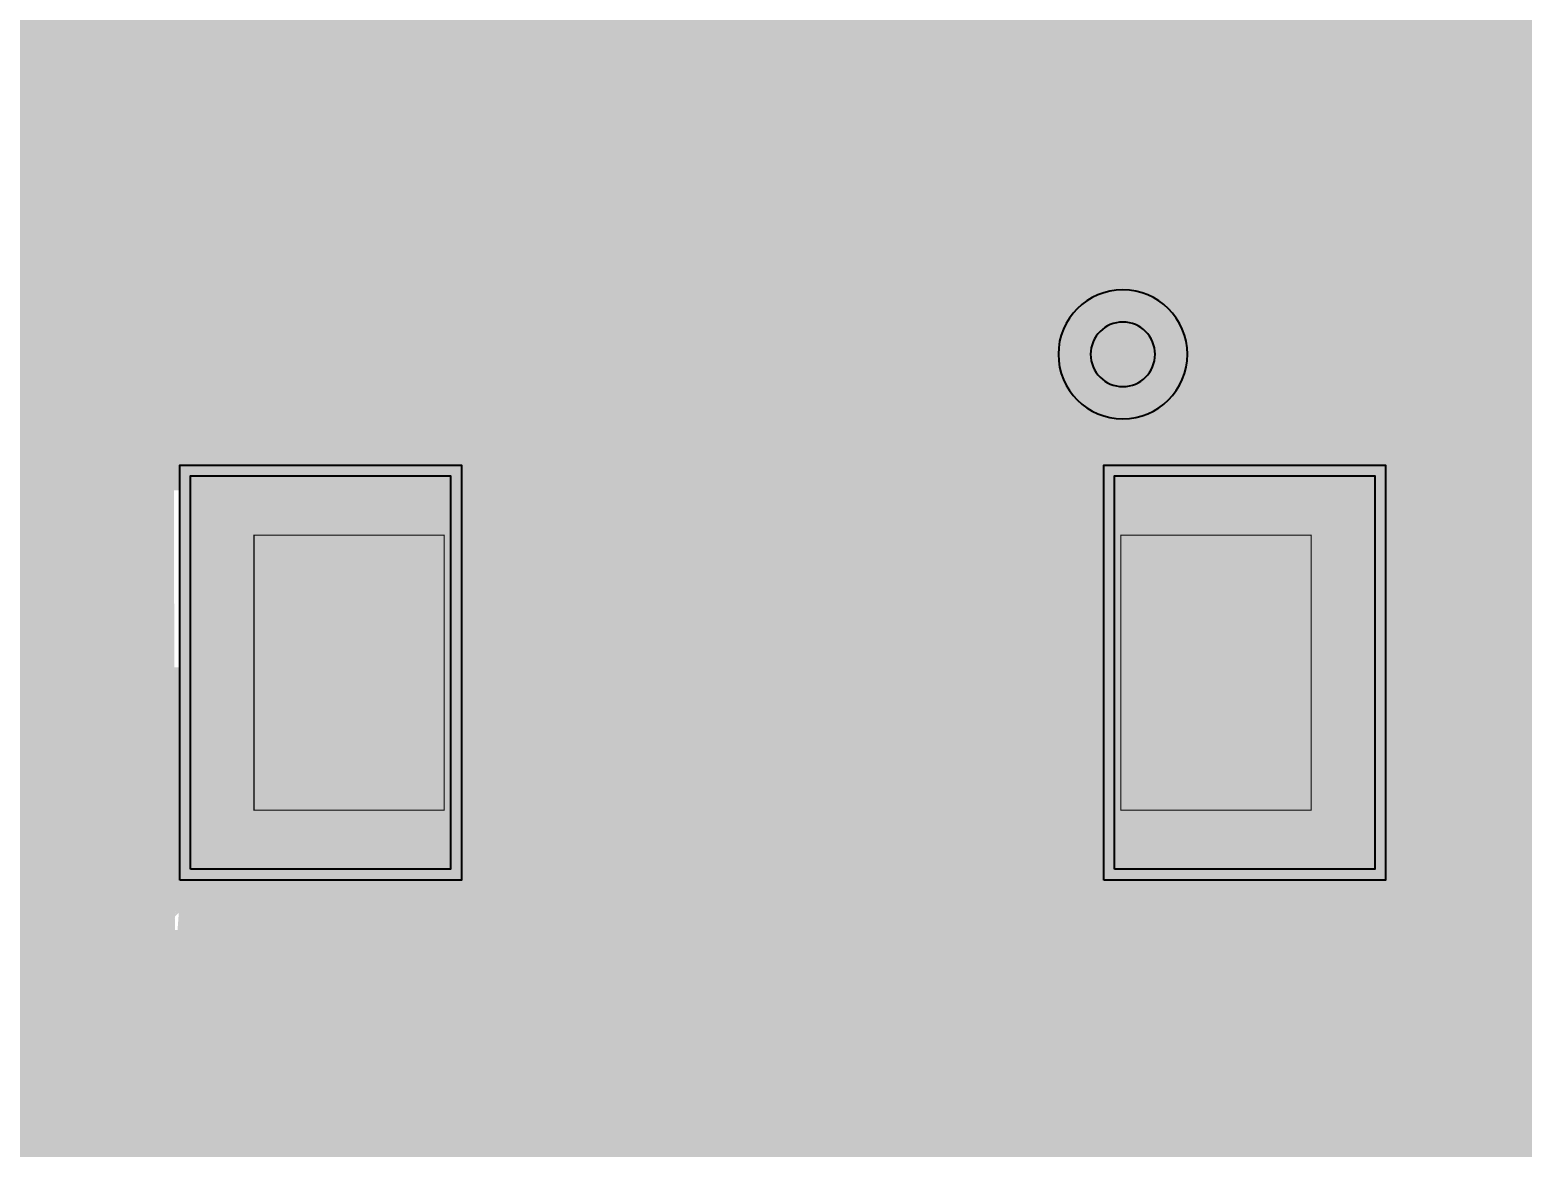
# Model space of a CAD drawing. Header units: millimetres. Extents: x -14.5 to 40, y -68.1 to 8.1.
# Drawn here: x 20.83 to 27.89, y -29.75 to -24.47 of the extents above; entities that cross this region are included whole.
import ezdxf

# ---------------------------------------------------------------- set-up
doc = ezdxf.new("R2010")
doc.units = ezdxf.units.MM
doc.header["$MEASUREMENT"] = 0
for name, color, linetype, true_color in [('Bottom-Layer', 7, 'Continuous', 0x0000ff), ('Bottom-Silkscreen-Layer', 7, 'Continuous', 0x66cc33), ('Component-Marking-Layer', 7, 'Continuous', 0x66ffcc), ('Component-Shape-Layer', 7, 'Continuous', 0x00cccc), ('Hole-Layer', 7, 'Continuous', 0x222222), ('Multi-Layer', 7, 'Continuous', 0xc0c0c0), ('Pin-Soldering-Layer', 7, 'Continuous', 0xcc9999), ('Top-Layer', 7, 'Continuous', 0xff0000), ('Top-Paste-Mask-Layer', 7, 'Continuous', 0x808080), ('Top-Silkscreen-Layer', 7, 'Continuous', 0xffff00), ('Top-Solder-Mask-Layer', 7, 'Continuous', 0x800080)]:
    doc.layers.add(name, color=color, linetype=linetype, true_color=true_color)

msp = doc.modelspace()

# ---------------------------------------------------------------- hatches: boundary and pattern name
at = {"layer": 'Bottom-Layer'}
for points in [[(0.7805, -0.4554), (20.5211, -0.4554), (20.2784, -0.6748), (20.1814, -0.9872), (20.2571, -1.3054), (20.4845, -1.5406), (20.8001, -1.6271), (21.1156, -1.5406), (21.343, -1.3054), (21.4187, -0.9872), (21.3217, -0.6748), (21.079, -0.4554), (39.1196, -0.4554), (39.3816, -0.6185), (39.5447, -0.8805), (39.5447, -6.2513), (38.7464, -5.4529), (38.6973, -5.4109), (38.6423, -5.3769), (38.9458, -5.0873), (39.1275, -4.7092), (39.1641, -4.2913), (39.0508, -3.8874), (38.8022, -3.5495), (38.4503, -3.3211), (38.0405, -3.2317), (37.6254, -3.2926), (37.2586, -3.4962), (36.9873, -3.8161), (36.8464, -4.2112), (36.854, -4.6306), (37.0092, -5.0204), (37.292, -5.3302), (34.9527, -5.3302), (35.2942, -5.0531), (35.5092, -4.6694), (35.5672, -4.2335), (35.4601, -3.8069), (35.2029, -3.4502), (34.832, -3.2137), (34.4001, -3.131), (33.9681, -3.2137), (33.5973, -3.4502), (33.3401, -3.8069), (33.2329, -4.2335), (33.2909, -4.6694), (33.5059, -5.0531), (33.8475, -5.3302), (33.7125, -5.3302), (33.435, -5.1532), (33.106, -5.1421), (32.8171, -5.2998), (32.6487, -5.5825), (32.6475, -5.9117), (32.814, -6.1956), (33.1017, -6.3554), (33.4307, -6.3466), (33.2691, -6.7042), (33.2349, -7.0952), (33.3321, -7.4754), (31.3336, -9.4739), (25.6112, -9.4739), (25.455, -9.1728), (25.1643, -8.998), (24.8252, -9.001), (24.5377, -9.181), (22.1737, -9.181), (14.6234, -1.6307), (14.5668, -1.3388), (14.3816, -1.1062), (14.1098, -0.9857), (13.8131, -1.0047), (13.5588, -1.1588), (13.4047, -1.413), (13.3858, -1.7097), (13.5063, -1.9816), (13.7389, -2.1668), (14.0308, -2.2233), (18.8648, -7.0573), (18.5727, -7.1098), (18.3385, -7.2921), (18.2162, -7.5625), (18.2338, -7.8588), (18.3872, -8.1128), (18.6412, -8.2662), (18.9375, -8.2838), (19.2079, -8.1615), (19.3902, -7.9273), (19.4427, -7.6352), (21.6813, -9.8739), (20.1666, -9.8739), (20.1234, -9.8307), (20.0457, -9.4972), (19.8037, -9.2548), (19.4703, -9.1767), (19.1459, -9.2862), (18.9281, -9.5505), (18.8826, -9.8899), (15.1963, -6.2037), (15.0604, -6.1129), (14.9, -6.081), (14.3625, -6.081), (14.1161, -5.9146), (13.8206, -5.881), (13.5432, -5.988), (13.3468, -6.2113), (13.276, -6.5), (13.3468, -6.7888), (13.5432, -7.012), (13.8206, -7.119), (14.1161, -7.0855), (14.3625, -6.9191), (14.7265, -6.9191), (16.8748, -9.0674), (16.6484, -9.3081), (16.5767, -9.6307), (15.0264, -11.181), (11.4624, -11.181), (11.1858, -11.0043), (10.8578, -10.9924), (10.5691, -11.1487), (10.5691, -7.1562), (10.6223, -6.853), (10.5241, -6.5612), (10.2984, -6.3519), (10, -6.276), (9.7017, -6.3519), (9.476, -6.5612), (9.3778, -6.853), (9.431, -7.1562), (9.431, -15.4), (9.4743, -15.6178), (9.5977, -15.8024), (10.1763, -16.381), (8.0624, -16.381), (7.816, -16.2146), (7.5206, -16.1811), (7.2432, -16.2881), (7.0468, -16.5113), (6.976, -16.8), (7.0468, -17.0888), (7.2432, -17.312), (7.5206, -17.419), (7.816, -17.3855), (8.0624, -17.2191), (10.0058, -17.2191), (9.8784, -17.5455), (9.947, -17.8891), (10.19, -18.1416), (10.5307, -18.2233), (11.4037, -19.0964), (11.5397, -19.1872), (11.7, -19.2191), (13.5, -19.2191), (13.6604, -19.1872), (13.7963, -19.0964), (19.8693, -13.0233), (20.1126, -12.9868), (20.3228, -12.859), (20.4674, -12.66), (30.681, -22.8736), (30.681, -39.9157), (30.4052, -40.1198), (30.279, -40.4389), (30.3406, -40.7764), (30.5713, -41.0304), (30.9014, -41.1241), (31.2311, -41.029), (31.2311, -57.0876), (31.0647, -57.3339), (31.0312, -57.6294), (31.1381, -57.9068), (31.3614, -58.1032), (31.6501, -58.174), (31.9389, -58.1032), (32.1621, -57.9068), (32.2691, -57.6294), (32.2356, -57.3339), (32.0692, -57.0876), (32.0692, -54.6609), (33.7268, -56.3186), (33.7838, -56.6114), (33.9702, -56.8443), (34.2433, -56.9641), (33.8844, -57.3231), (33.5477, -57.226), (33.2118, -57.3256), (32.9825, -57.5906), (32.9321, -57.9374), (33.0766, -58.2566), (33.3704, -58.4476), (33.7208, -58.4502), (34.0173, -58.2636), (34.1411, -58.223), (34.2464, -58.1463), (36.2464, -56.1463), (36.3372, -56.0104), (36.3691, -55.85), (36.3691, -54.05), (36.3372, -53.8896), (36.2464, -53.7537), (33.6191, -51.1265), (33.6191, -18.7585), (33.6693, -18.7664), (33.7201, -18.7691), (34.8811, -18.7691), (34.8811, -49.0376), (34.7146, -49.284), (34.6811, -49.5794), (34.7881, -49.8568), (35.0113, -50.0533), (35.3001, -50.1241), (35.5889, -50.0533), (35.8121, -49.8568), (35.9191, -49.5794), (35.8856, -49.284), (35.7191, -49.0376), (35.7191, -18.8736), (36.9317, -17.661), (37.0006, -18.0971), (37.2262, -18.4766), (37.5765, -18.7453), (38.0015, -18.8649), (38.4405, -18.8184), (38.831, -18.6124), (38.831, -44.9557), (38.5841, -44.8091), (38.2976, -44.7896), (38.0331, -44.9016), (37.8477, -45.1208), (37.7811, -45.4001), (37.8477, -45.6794), (38.0331, -45.8987), (38.2976, -46.0106), (38.5841, -45.9912), (38.831, -45.8446), (38.831, -49.5757), (38.4807, -49.926), (38.1888, -49.9825), (37.9562, -50.1677), (37.8357, -50.4395), (37.8547, -50.7362), (38.0088, -50.9905), (38.2631, -51.1446), (38.5598, -51.1636), (38.8316, -51.0431), (39.0168, -50.8105), (39.0733, -50.5186), (39.5447, -50.0472), (39.5447, -59.3196), (39.3816, -59.5816), (39.1196, -59.7447), (0.7805, -59.7447), (0.5185, -59.5816), (0.3554, -59.3197), (0.3554, -0.8805), (0.5185, -0.6185)], [(19.7241, -32.7597), (20.0079, -32.824), (20.29, -32.7526), (20.5091, -32.5611), (20.6175, -32.291), (20.5916, -32.0012), (25.9694, -26.6233), (26.2613, -26.5668), (26.4939, -26.3816), (26.6144, -26.1098), (26.5954, -25.813), (26.4413, -25.5588), (26.1871, -25.4047), (25.8904, -25.3857), (25.6185, -25.5062), (25.4333, -25.7388), (25.3768, -26.0307), (19.7978, -31.6097), (19.5521, -31.7656), (19.4038, -32.016), (19.3852, -32.3064), (19.5003, -32.5737)]]:
    msp.add_hatch(color=256, dxfattribs=at).paths.add_polyline_path(points)
at = {"layer": 'Bottom-Silkscreen-Layer'}
for points in [[(21.8619, -25.7986), (21.8619, -26.5162), (21.7505, -26.5162), (21.6391, -26.5162), (21.6379, -26.0066), (21.6367, -25.4971), (21.6342, -25.5315), (21.6318, -25.5659), (21.6158, -25.5659), (21.5997, -25.5659), (21.5997, -25.5987), (21.5997, -25.6314), (21.5834, -25.6314), (21.567, -25.6314), (21.567, -25.6806), (21.567, -25.7297), (21.5506, -25.7297), (21.5342, -25.7297), (21.5342, -25.7625), (21.5342, -25.7953), (21.5181, -25.7953), (21.502, -25.7953), (21.5001, -25.8428), (21.4982, -25.8903), (21.4834, -25.8924), (21.4687, -25.8945), (21.4687, -25.9268), (21.4687, -25.9591), (21.4523, -25.9591), (21.4359, -25.9591), (21.4359, -25.9955), (21.4359, -26.0318), (21.4195, -26.0482), (21.4031, -26.0646), (21.4031, -26.0938), (21.4031, -26.123), (21.3867, -26.123), (21.3703, -26.123), (21.3703, -26.1557), (21.3703, -26.1885), (21.354, -26.1885), (21.3376, -26.1885), (21.3376, -26.2376), (21.3376, -26.2868), (21.3212, -26.2868), (21.3048, -26.2868), (21.3048, -26.3196), (21.3048, -26.3523), (21.2887, -26.3523), (21.2726, -26.3523), (21.2707, -26.3999), (21.2687, -26.4474), (21.254, -26.4495), (21.2392, -26.4516), (21.2392, -26.4839), (21.2392, -26.5162), (21.0754, -26.5162), (20.9115, -26.5162), (20.9115, -25.7986), (20.9115, -25.0809), (21.0262, -25.0809), (21.1409, -25.0809), (21.1421, -25.5905), (21.1434, -26.1), (21.1458, -26.0656), (21.1482, -26.0312), (21.1642, -26.0312), (21.1803, -26.0312), (21.1803, -25.992), (21.1803, -25.9529), (21.1966, -25.9421), (21.213, -25.9314), (21.213, -25.8994), (21.213, -25.8674), (21.2294, -25.8674), (21.2458, -25.8674), (21.2458, -25.8346), (21.2458, -25.8018), (21.2619, -25.8018), (21.278, -25.8018), (21.2799, -25.7543), (21.2819, -25.7068), (21.2966, -25.7047), (21.3113, -25.7026), (21.3113, -25.6703), (21.3113, -25.638), (21.3274, -25.638), (21.3435, -25.638), (21.3455, -25.5937), (21.3474, -25.5495), (21.3621, -25.543), (21.3769, -25.5366), (21.3769, -25.5054), (21.3769, -25.4741), (21.3933, -25.4741), (21.4097, -25.4741), (21.4097, -25.4421), (21.4097, -25.41), (21.4259, -25.3945), (21.4422, -25.3791), (21.4423, -25.3447), (21.4424, -25.3103), (21.4588, -25.3103), (21.4752, -25.3103), (21.4752, -25.2775), (21.4752, -25.2448), (21.4913, -25.2448), (21.5074, -25.2448), (21.5093, -25.1972), (21.5113, -25.1497), (21.526, -25.1476), (21.5408, -25.1455), (21.5408, -25.1132), (21.5408, -25.0809), (21.7013, -25.0809), (21.8619, -25.0809)], [(23.2696, -25.6495), (23.2679, -26.218), (23.2532, -26.2201), (23.2384, -26.2222), (23.2384, -26.2582), (23.2384, -26.2942), (23.2316, -26.3069), (23.2248, -26.3196), (23.2152, -26.3196), (23.2056, -26.3196), (23.2056, -26.336), (23.2056, -26.3523), (23.1892, -26.3523), (23.1729, -26.3523), (23.1729, -26.3687), (23.1729, -26.3851), (23.1565, -26.3851), (23.1401, -26.3851), (23.1401, -26.4015), (23.1401, -26.4179), (23.1237, -26.4179), (23.1073, -26.4179), (23.1073, -26.4343), (23.1073, -26.4506), (23.0909, -26.4506), (23.0745, -26.4506), (23.0745, -26.467), (23.0745, -26.4834), (23.0422, -26.4834), (23.0099, -26.4834), (23.0078, -26.4982), (23.0057, -26.5129), (22.9418, -26.5148), (22.8779, -26.5167), (22.8779, -26.533), (22.8779, -26.5493), (22.7681, -26.5475), (22.6583, -26.5457), (22.6562, -26.5309), (22.6541, -26.5162), (22.6054, -26.5162), (22.5567, -26.5162), (22.5567, -26.5001), (22.5567, -26.484), (22.5092, -26.4821), (22.4617, -26.4801), (22.4596, -26.4654), (22.4575, -26.4506), (22.4416, -26.4506), (22.4256, -26.4506), (22.4256, -26.4343), (22.4256, -26.4179), (22.4092, -26.4179), (22.3929, -26.4179), (22.3929, -26.4015), (22.3929, -26.3851), (22.3765, -26.3851), (22.3601, -26.3851), (22.3601, -26.3523), (22.3601, -26.3196), (22.3437, -26.3196), (22.3273, -26.3196), (22.3273, -26.3036), (22.3273, -26.2877), (22.3126, -26.2856), (22.2978, -26.2835), (22.296, -26.2037), (22.2941, -26.1238), (22.2796, -26.1218), (22.265, -26.1197), (22.2634, -25.6003), (22.2617, -25.0809), (22.4059, -25.0809), (22.5502, -25.0809), (22.5502, -25.6211), (22.5502, -26.1614), (22.5649, -26.1635), (22.5797, -26.1656), (22.5817, -26.1967), (22.5837, -26.2278), (22.5997, -26.2278), (22.6157, -26.2278), (22.6157, -26.2438), (22.6157, -26.2599), (22.6468, -26.2619), (22.678, -26.2639), (22.6801, -26.2786), (22.6822, -26.2934), (22.7669, -26.2934), (22.8517, -26.2934), (22.8517, -26.2809), (22.8517, -26.2685), (22.862, -26.2646), (22.8724, -26.2606), (22.8948, -26.2606), (22.9172, -26.2606), (22.9172, -26.2442), (22.9172, -26.2278), (22.9336, -26.2278), (22.95, -26.2278), (22.95, -26.2114), (22.95, -26.1951), (22.9664, -26.1951), (22.9828, -26.1951), (22.9828, -25.6458), (22.9828, -25.0966), (22.9906, -25.0888), (22.9985, -25.0809), (23.1349, -25.0809), (23.2712, -25.0809)], [(25.172, -26.3884), (25.172, -27.6958), (25.0442, -27.6958), (24.9164, -27.6958), (24.9164, -26.3884), (24.9164, -25.0809), (25.0442, -25.0809), (25.172, -25.0809)], [(26.0241, -27.0765), (26.0241, -28.384), (25.8963, -28.384), (25.7685, -28.384), (25.7685, -27.0765), (25.7685, -25.7691), (25.8963, -25.7691), (26.0241, -25.7691)], [(27.6955, -27.0765), (27.6955, -28.384), (27.5841, -28.384), (27.4727, -28.384), (27.4727, -27.0765), (27.4727, -25.7691), (27.5841, -25.7691), (27.6955, -25.7691)], [(26.8434, -27.7974), (26.8434, -29.1049), (26.732, -29.1049), (26.6206, -29.1049), (26.6206, -27.7974), (26.6206, -26.49), (26.732, -26.49), (26.8434, -26.49)], [(21.6609, -27.6412), (21.6653, -27.6456), (21.6653, -27.6576), (21.6653, -27.6696), (21.6981, -27.6696), (21.7308, -27.6696), (21.7308, -27.6857), (21.7308, -27.7017), (21.762, -27.7037), (21.7931, -27.7057), (21.7952, -27.7204), (21.7973, -27.7352), (21.8132, -27.7352), (21.8292, -27.7352), (21.8292, -27.7511), (21.8292, -27.767), (21.8439, -27.7691), (21.8587, -27.7712), (21.8607, -27.8023), (21.8627, -27.8335), (21.8787, -27.8335), (21.8947, -27.8335), (21.8947, -27.8662), (21.8947, -27.899), (21.9111, -27.899), (21.9275, -27.899), (21.9275, -28.0432), (21.9275, -28.1874), (21.9111, -28.1874), (21.8947, -28.1874), (21.8947, -28.2201), (21.8947, -28.2529), (21.8783, -28.2529), (21.8619, -28.2529), (21.8619, -28.2693), (21.8619, -28.2857), (21.8455, -28.2857), (21.8292, -28.2857), (21.8292, -28.3058), (21.8292, -28.3259), (21.8224, -28.3385), (21.8156, -28.3512), (21.7896, -28.3512), (21.7636, -28.3512), (21.7636, -28.3676), (21.7636, -28.384), (21.7472, -28.384), (21.7308, -28.384), (21.7308, -28.4004), (21.7308, -28.4168), (21.6981, -28.4168), (21.6653, -28.4168), (21.6653, -28.4331), (21.6653, -28.4495), (21.633, -28.4495), (21.6007, -28.4495), (21.5986, -28.4643), (21.5965, -28.479), (21.5653, -28.481), (21.5342, -28.483), (21.5342, -28.499), (21.5342, -28.5151), (21.5014, -28.5151), (21.4687, -28.5151), (21.4687, -28.5211), (21.4687, -28.5272), (21.4584, -28.5375), (21.4481, -28.5478), (21.426, -28.5478), (21.404, -28.5478), (21.4019, -28.5626), (21.3998, -28.5773), (21.3687, -28.5793), (21.3376, -28.5813), (21.3376, -28.5973), (21.3376, -28.6134), (21.3212, -28.6134), (21.3048, -28.6134), (21.3048, -28.6298), (21.3048, -28.6461), (21.2884, -28.6461), (21.272, -28.6461), (21.272, -28.715), (21.272, -28.7838), (21.2884, -28.7838), (21.3048, -28.7838), (21.3048, -28.7994), (21.3048, -28.815), (21.3184, -28.8186), (21.332, -28.8221), (21.3355, -28.8357), (21.3391, -28.8493), (21.3547, -28.8493), (21.3703, -28.8493), (21.3703, -28.8657), (21.3703, -28.8821), (21.5047, -28.8821), (21.6391, -28.8821), (21.6391, -28.8657), (21.6391, -28.8493), (21.6714, -28.8493), (21.7037, -28.8493), (21.7058, -28.8346), (21.7079, -28.8198), (21.7376, -28.8179), (21.7673, -28.8159), (21.7737, -28.8015), (21.78, -28.787), (21.833, -28.7852), (21.886, -28.7833), (21.9034, -28.7899), (21.9207, -28.7965), (21.9247, -28.8216), (21.9287, -28.8467), (21.9429, -28.8529), (21.957, -28.8591), (21.959, -28.8866), (21.961, -28.914), (21.9754, -28.9161), (21.9897, -28.9181), (21.9917, -28.9624), (21.9936, -29.0066), (21.9606, -29.0066), (21.9275, -29.0066), (21.9275, -29.023), (21.9275, -29.0394), (21.8947, -29.0394), (21.8619, -29.0394), (21.8619, -29.0557), (21.8619, -29.0721), (21.8128, -29.0721), (21.7636, -29.0721), (21.7636, -29.0885), (21.7636, -29.1049), (21.6821, -29.1049), (21.6007, -29.1049), (21.5986, -29.1196), (21.5965, -29.1344), (21.4883, -29.1344), (21.3802, -29.1344), (21.3781, -29.1196), (21.376, -29.1049), (21.3109, -29.1049), (21.2458, -29.1049), (21.2458, -29.0885), (21.2458, -29.0721), (21.213, -29.0721), (21.1803, -29.0721), (21.1803, -29.0557), (21.1803, -29.0394), (21.1475, -29.0394), (21.1147, -29.0394), (21.1147, -29.023), (21.1147, -29.0066), (21.099, -29.0066), (21.0834, -29.0066), (21.0792, -28.9902), (21.0751, -28.9738), (21.0624, -28.9738), (21.0496, -28.9738), (21.0453, -28.9414), (21.041, -28.909), (21.0271, -28.907), (21.0131, -28.905), (21.0112, -28.8579), (21.0093, -28.8108), (20.9948, -28.8088), (20.9803, -28.8067), (20.9783, -28.7281), (20.9763, -28.6494), (20.9805, -28.6208), (20.9846, -28.5922), (20.9972, -28.5889), (21.0098, -28.5856), (21.0098, -28.5536), (21.0098, -28.5216), (21.0259, -28.5216), (21.0419, -28.5216), (21.0439, -28.4905), (21.0459, -28.4594), (21.0606, -28.4573), (21.0754, -28.4552), (21.0754, -28.4392), (21.0754, -28.4233), (21.095, -28.4233), (21.1147, -28.4233), (21.1147, -28.4069), (21.1147, -28.3905), (21.1475, -28.3905), (21.1803, -28.3905), (21.1803, -28.3742), (21.1803, -28.3578), (21.1966, -28.3578), (21.213, -28.3578), (21.213, -28.3414), (21.213, -28.325), (21.2458, -28.325), (21.2786, -28.325), (21.2786, -28.3086), (21.2786, -28.2922), (21.3113, -28.2922), (21.3441, -28.2922), (21.3441, -28.2759), (21.3441, -28.2595), (21.3769, -28.2595), (21.4097, -28.2595), (21.4097, -28.2431), (21.4097, -28.2267), (21.4424, -28.2267), (21.4752, -28.2267), (21.4752, -28.2103), (21.4752, -28.1939), (21.508, -28.1939), (21.5408, -28.1939), (21.5408, -28.1775), (21.5408, -28.1612), (21.5571, -28.1612), (21.5735, -28.1612), (21.5735, -28.1448), (21.5735, -28.1284), (21.5895, -28.1284), (21.6054, -28.1284), (21.6075, -28.1136), (21.6096, -28.0989), (21.6243, -28.0968), (21.6391, -28.0947), (21.6391, -28.0788), (21.6391, -28.0629), (21.6555, -28.0629), (21.6719, -28.0629), (21.6719, -28.0268), (21.6719, -27.9908), (21.6555, -27.9908), (21.6391, -27.9908), (21.6391, -27.9584), (21.6391, -27.9259), (21.6079, -27.9239), (21.5768, -27.922), (21.5747, -27.9072), (21.5726, -27.8925), (21.5403, -27.8925), (21.508, -27.8925), (21.508, -27.8761), (21.508, -27.8597), (21.4883, -27.8597), (21.4687, -27.8597), (21.4687, -27.8761), (21.4687, -27.8925), (21.3874, -27.8925), (21.3062, -27.8925), (21.3021, -27.9088), (21.298, -27.9252), (21.2522, -27.9252), (21.2065, -27.9252), (21.2065, -27.9416), (21.2065, -27.958), (21.1742, -27.958), (21.1418, -27.958), (21.1397, -27.9727), (21.1376, -27.9875), (21.1101, -27.9895), (21.0825, -27.9915), (21.0781, -27.9587), (21.0738, -27.9259), (21.0598, -27.9239), (21.0459, -27.922), (21.0439, -27.8912), (21.0419, -27.8605), (21.0275, -27.8585), (21.0131, -27.8564), (21.0131, -27.7974), (21.0131, -27.7384), (21.0436, -27.7365), (21.0741, -27.7345), (21.0782, -27.7185), (21.0822, -27.7024), (21.1312, -27.7024), (21.1803, -27.7024), (21.1803, -27.686), (21.1803, -27.6696), (21.2294, -27.6696), (21.2786, -27.6696), (21.2786, -27.6532), (21.2786, -27.6369), (21.4676, -27.6369), (21.6566, -27.6369)], [(22.9356, -27.6447), (22.9434, -27.6526), (22.9434, -27.6611), (22.9434, -27.6696), (22.9762, -27.6696), (23.009, -27.6696), (23.009, -27.6857), (23.009, -27.7017), (23.0401, -27.7037), (23.0713, -27.7057), (23.0734, -27.7204), (23.0754, -27.7352), (23.0914, -27.7352), (23.1073, -27.7352), (23.1073, -27.7516), (23.1073, -27.7679), (23.1237, -27.7679), (23.1401, -27.7679), (23.1401, -27.7843), (23.1401, -27.8007), (23.1565, -27.8007), (23.1729, -27.8007), (23.1729, -27.8171), (23.1729, -27.8335), (23.1892, -27.8335), (23.2056, -27.8335), (23.2056, -27.8662), (23.2056, -27.899), (23.222, -27.899), (23.2384, -27.899), (23.2384, -27.913), (23.2384, -27.927), (23.2548, -27.9422), (23.2712, -27.9574), (23.2712, -27.9922), (23.2712, -28.027), (23.2859, -28.0334), (23.3007, -28.0399), (23.3024, -28.1656), (23.3042, -28.2914), (23.3188, -28.2934), (23.3334, -28.2955), (23.3353, -28.3758), (23.3371, -28.4562), (23.3301, -28.4692), (23.3232, -28.4823), (23.3135, -28.4823), (23.3039, -28.4823), (23.3039, -28.597), (23.3039, -28.7117), (23.2876, -28.7117), (23.2712, -28.7117), (23.2712, -28.7608), (23.2712, -28.81), (23.2548, -28.81), (23.2384, -28.81), (23.2384, -28.8427), (23.2384, -28.8755), (23.222, -28.8755), (23.2056, -28.8755), (23.2056, -28.9083), (23.2056, -28.9411), (23.1892, -28.9411), (23.1729, -28.9411), (23.1729, -28.9574), (23.1729, -28.9738), (23.1565, -28.9738), (23.1401, -28.9738), (23.1401, -28.9902), (23.1401, -29.0066), (23.1237, -29.0066), (23.1073, -29.0066), (23.1073, -29.023), (23.1073, -29.0394), (23.0909, -29.0394), (23.0745, -29.0394), (23.0745, -29.0557), (23.0745, -29.0721), (23.0418, -29.0721), (23.009, -29.0721), (23.009, -29.0885), (23.009, -29.1049), (22.9434, -29.1049), (22.8779, -29.1049), (22.8779, -29.1214), (22.8779, -29.138), (22.7681, -29.1362), (22.6583, -29.1344), (22.6563, -29.1199), (22.6542, -29.1054), (22.5907, -29.1035), (22.5272, -29.1016), (22.5251, -29.0869), (22.523, -29.0721), (22.5071, -29.0721), (22.4912, -29.0721), (22.4912, -29.0557), (22.4912, -29.0394), (22.4584, -29.0394), (22.4256, -29.0394), (22.4256, -29.023), (22.4256, -29.0066), (22.4092, -29.0066), (22.3929, -29.0066), (22.3929, -28.9902), (22.3929, -28.9738), (22.3765, -28.9738), (22.3601, -28.9738), (22.3601, -28.9411), (22.3601, -28.9083), (22.3437, -28.9083), (22.3273, -28.9083), (22.3273, -28.8755), (22.3273, -28.8427), (22.3109, -28.8427), (22.2945, -28.8427), (22.2945, -28.8104), (22.2945, -28.7781), (22.2798, -28.776), (22.265, -28.7739), (22.2632, -28.71), (22.2613, -28.6461), (22.2451, -28.6461), (22.229, -28.6461), (22.229, -28.3873), (22.229, -28.1284), (22.2454, -28.1284), (22.2618, -28.1284), (22.2618, -28.0629), (22.2618, -27.9973), (22.2782, -27.9973), (22.2945, -27.9973), (22.2945, -27.9482), (22.2945, -27.899), (22.3106, -27.899), (22.3266, -27.899), (22.3286, -27.8679), (22.3306, -27.8368), (22.3453, -27.8347), (22.3601, -27.8326), (22.3601, -27.8166), (22.3601, -27.8007), (22.3765, -27.8007), (22.3929, -27.8007), (22.3929, -27.7843), (22.3929, -27.7679), (22.4092, -27.7679), (22.4256, -27.7679), (22.4256, -27.7516), (22.4256, -27.7352), (22.4416, -27.7352), (22.4575, -27.7352), (22.4596, -27.7204), (22.4617, -27.7057), (22.4928, -27.7037), (22.5239, -27.7017), (22.5239, -27.6857), (22.5239, -27.6696), (22.5731, -27.6696), (22.6223, -27.6696), (22.6223, -27.6532), (22.6223, -27.6369), (22.775, -27.6369), (22.9277, -27.6369)], [(22.6813, -27.9088), (22.6813, -27.9252), (22.6489, -27.9252), (22.6165, -27.9252), (22.6145, -27.9531), (22.6124, -27.9809), (22.5977, -27.9874), (22.5829, -27.9939), (22.5829, -28.0087), (22.5829, -28.0235), (22.5666, -28.0235), (22.5502, -28.0235), (22.5502, -28.0727), (22.5502, -28.1218), (22.5338, -28.1218), (22.5174, -28.1218), (22.5174, -28.3873), (22.5174, -28.6527), (22.5338, -28.6527), (22.5502, -28.6527), (22.5502, -28.6876), (22.5502, -28.7225), (22.5666, -28.7379), (22.5829, -28.7533), (22.5829, -28.7685), (22.5829, -28.7838), (22.5993, -28.7838), (22.6157, -28.7838), (22.6157, -28.8001), (22.6157, -28.8165), (22.6321, -28.8165), (22.6485, -28.8165), (22.6485, -28.8329), (22.6485, -28.8493), (22.671, -28.8493), (22.6934, -28.8493), (22.7037, -28.8596), (22.714, -28.8699), (22.714, -28.876), (22.714, -28.8821), (22.7829, -28.8821), (22.8517, -28.8821), (22.8517, -28.8657), (22.8517, -28.8493), (22.8845, -28.8493), (22.9172, -28.8493), (22.9172, -28.8329), (22.9172, -28.8165), (22.9336, -28.8165), (22.95, -28.8165), (22.95, -28.7872), (22.95, -28.7578), (22.9661, -28.7538), (22.9821, -28.7497), (22.9841, -28.7192), (22.986, -28.6887), (23.0008, -28.6866), (23.0155, -28.6845), (23.0155, -28.6195), (23.0155, -28.5544), (23.0319, -28.5544), (23.0483, -28.5544), (23.0483, -28.3876), (23.0483, -28.2207), (23.0319, -28.2044), (23.0155, -28.188), (23.0155, -28.1221), (23.0155, -28.0563), (22.9992, -28.0563), (22.9828, -28.0563), (22.9828, -28.0235), (22.9828, -27.9908), (22.9664, -27.9908), (22.95, -27.9908), (22.95, -27.9744), (22.95, -27.958), (22.9336, -27.958), (22.9172, -27.958), (22.9172, -27.9416), (22.9172, -27.9252), (22.9008, -27.9252), (22.8845, -27.9252), (22.8845, -27.9088), (22.8845, -27.8925), (22.7829, -27.8925), (22.6813, -27.8925)]]:
    msp.add_hatch(color=256, dxfattribs=at).paths.add_polyline_path(points)
at = {"layer": 'Component-Marking-Layer'}
msp.add_hatch(color=256, dxfattribs=at).paths.add_polyline_path([(26.8312, -26.04, 1), (26.9511, -26.04, 1)])
msp.add_hatch(color=256, dxfattribs=at).paths.add_polyline_path([(26.8312, -26.04, 1), (26.9511, -26.04, 1)])
at = {"layer": 'Pin-Soldering-Layer'}
for points in [[(21.8911, -26.855), (21.8911, -28.1551), (22.7911, -28.1551), (22.7911, -26.855)], [(21.8911, -26.855), (21.8911, -28.1551), (22.7911, -28.1551), (22.7911, -26.855)], [(26.8911, -26.855), (26.8911, -28.1551), (25.9911, -28.1551), (25.9911, -26.855)], [(26.8911, -26.855), (26.8911, -28.1551), (25.9911, -28.1551), (25.9911, -26.855)]]:
    msp.add_hatch(color=256, dxfattribs=at).paths.add_polyline_path(points)
at = {"layer": 'Top-Layer'}
for points in [[(20.6191, -20.4001), (20.5872, -20.2397), (20.4964, -20.1038), (20.2726, -19.88), (20.9014, -20.0502), (21.5527, -20.0427), (22.1775, -19.8581), (22.7283, -19.5103), (23.1635, -19.0256), (23.4503, -18.4407), (23.567, -17.7998), (23.5047, -17.1514), (23.2681, -16.5445), (22.8752, -16.0249), (22.3556, -15.632), (21.7487, -15.3954), (21.1003, -15.3331), (20.4594, -15.4498), (19.8745, -15.7366), (19.3898, -16.1718), (19.042, -16.7226), (18.8574, -17.3474), (18.8499, -17.9987), (19.0201, -18.6275), (18.6191, -18.2265), (18.6191, -13.7511), (19.3566, -13.7511), (19.5822, -13.6576), (19.6757, -13.432), (19.6757, -12.9824), (19.9206, -13.0237), (20.1623, -12.9663), (20.3624, -12.8191), (20.7999, -12.8191), (20.9603, -12.7872), (21.0962, -12.6964), (22.4736, -11.319), (22.6, -11.319), (22.7061, -11.3008), (22.8001, -11.2485), (22.894, -11.3008), (23.0001, -11.319), (23.4001, -11.319), (23.5061, -11.3009), (23.6, -11.2486), (23.6254, -11.267), (23.6524, -11.2828), (23.3687, -11.3771), (23.1623, -11.5935), (23.0813, -11.8813), (23.1447, -12.1735), (23.3377, -12.4019), (23.6152, -12.5132), (23.9125, -12.4815), (24.1602, -12.3141), (24.3006, -12.0501), (24.3009, -11.7511), (24.161, -11.4868), (23.9136, -11.319), (24.2, -11.319), (24.2948, -11.3046), (24.381, -11.2626), (24.381, -25.7292), (24.4129, -25.8895), (24.5037, -26.0255), (25.6419, -27.1636), (25.6419, -28.4351), (25.7354, -28.6607), (25.961, -28.7541), (26.1569, -28.7541), (26.1569, -28.854), (26.1888, -29.0143), (26.2797, -29.1503), (27.2264, -30.097), (26.788, -30.097), (26.5624, -30.1905), (26.469, -30.4161), (26.469, -31.3161), (26.5624, -31.5417), (26.788, -31.6351), (27.588, -31.6351), (27.7713, -31.5772), (27.888, -31.4246), (28.0048, -31.5772), (28.1881, -31.6351), (28.9881, -31.6351), (29.2137, -31.5417), (29.3071, -31.3161), (29.3071, -30.4161), (29.2137, -30.1905), (28.9881, -30.097), (28.4116, -30.097), (27.0687, -28.7541), (27.191, -28.7541), (27.4166, -28.6607), (27.51, -28.4351), (27.51, -26.5751), (27.4166, -26.3495), (27.191, -26.256), (26.5692, -26.256), (26.6133, -26.1159), (26.6234, -25.9694), (33.8237, -18.7691), (35.0801, -18.7691), (35.3246, -18.7036), (35.5036, -18.5246), (35.5691, -18.28), (35.5691, -16.92), (35.5677, -16.8829), (35.5635, -16.8459), (35.6762, -16.9004), (35.8001, -16.9191), (37.2302, -16.9191), (37.0113, -17.2743), (36.9312, -17.6837), (36.9999, -18.0952), (37.2087, -18.4564), (37.5311, -18.7212), (37.5311, -29.4706), (29.1243, -38.0616), (29.0758, -37.9962), (29.0191, -37.9377), (29.0191, -36.0001), (28.9872, -35.8397), (28.8964, -35.7038), (21.9467, -28.7541), (22.8211, -28.7541), (23.0467, -28.6607), (23.1402, -28.4351), (23.1402, -26.5751), (23.0467, -26.3495), (22.8211, -26.256), (21.5911, -26.256), (21.3655, -26.3495), (21.2721, -26.5751), (21.2721, -28.0795), (20.6191, -27.4265)], [(21.5911, -28.4351), (21.5911, -26.5751), (22.8211, -26.5751), (22.8211, -28.4351)], [(25.961, -28.4351), (25.961, -26.5751), (27.191, -26.5751), (27.191, -28.4351)]]:
    msp.add_hatch(color=256, dxfattribs=at).paths.add_polyline_path(points)
at = {"layer": 'Top-Paste-Mask-Layer'}
for points in [[(21.5911, -28.4351), (21.5911, -26.5751), (22.8211, -26.5751), (22.8211, -28.4351)], [(25.961, -28.4351), (25.961, -26.5751), (27.191, -26.5751), (27.191, -28.4351)]]:
    msp.add_hatch(color=256, dxfattribs=at).paths.add_polyline_path(points)
at = {"layer": 'Top-Solder-Mask-Layer'}
for points in [[(21.5403, -28.4859), (21.5403, -26.5243), (22.8719, -26.5243), (22.8719, -28.4859)], [(25.9102, -28.4859), (25.9102, -26.5243), (27.2418, -26.5243), (27.2418, -28.4859)]]:
    msp.add_hatch(color=256, dxfattribs=at).paths.add_polyline_path(points)

# ---------------------------------------------------------------- linework, layer by layer
at = {"layer": 'Bottom-Layer', "const_width": 0.0508}
msp.add_lwpolyline([(19.7241, -32.7597), (20.0079, -32.824), (20.29, -32.7526), (20.5091, -32.5611), (20.6175, -32.291), (20.5916, -32.0012), (25.9694, -26.6233), (26.2613, -26.5668), (26.4939, -26.3816), (26.6144, -26.1098), (26.5954, -25.813), (26.4413, -25.5588), (26.1871, -25.4047), (25.8904, -25.3857), (25.6185, -25.5062), (25.4333, -25.7388), (25.3768, -26.0307), (19.7978, -31.6097), (19.5521, -31.7656), (19.4038, -32.016), (19.3852, -32.3064), (19.5003, -32.5737)], close=True, dxfattribs=at)
at = {"layer": 'Bottom-Layer', "const_width": 0.2}
msp.add_lwpolyline([(26.0001, -26), (20.0001, -32)], dxfattribs=at)
at = {"layer": 'Bottom-Silkscreen-Layer', "const_width": 0.254}
for points in [[(21.8619, -25.7986), (21.8619, -26.5162), (21.7505, -26.5162), (21.6391, -26.5162), (21.6379, -26.0066), (21.6367, -25.4971), (21.6342, -25.5315), (21.6318, -25.5659), (21.6158, -25.5659), (21.5997, -25.5659), (21.5997, -25.5987), (21.5997, -25.6314), (21.5834, -25.6314), (21.567, -25.6314), (21.567, -25.6806), (21.567, -25.7297), (21.5506, -25.7297), (21.5342, -25.7297), (21.5342, -25.7625), (21.5342, -25.7953), (21.5181, -25.7953), (21.502, -25.7953), (21.5001, -25.8428), (21.4982, -25.8903), (21.4834, -25.8924), (21.4687, -25.8945), (21.4687, -25.9268), (21.4687, -25.9591), (21.4523, -25.9591), (21.4359, -25.9591), (21.4359, -25.9955), (21.4359, -26.0318), (21.4195, -26.0482), (21.4031, -26.0646), (21.4031, -26.0938), (21.4031, -26.123), (21.3867, -26.123), (21.3703, -26.123), (21.3703, -26.1557), (21.3703, -26.1885), (21.354, -26.1885), (21.3376, -26.1885), (21.3376, -26.2376), (21.3376, -26.2868), (21.3212, -26.2868), (21.3048, -26.2868), (21.3048, -26.3196), (21.3048, -26.3523), (21.2887, -26.3523), (21.2726, -26.3523), (21.2707, -26.3999), (21.2687, -26.4474), (21.254, -26.4495), (21.2392, -26.4516), (21.2392, -26.4839), (21.2392, -26.5162), (21.0754, -26.5162), (20.9115, -26.5162), (20.9115, -25.7986), (20.9115, -25.0809), (21.0262, -25.0809), (21.1409, -25.0809), (21.1421, -25.5905), (21.1434, -26.1), (21.1458, -26.0656), (21.1482, -26.0312), (21.1642, -26.0312), (21.1803, -26.0312), (21.1803, -25.992), (21.1803, -25.9529), (21.1966, -25.9421), (21.213, -25.9314), (21.213, -25.8994), (21.213, -25.8674), (21.2294, -25.8674), (21.2458, -25.8674), (21.2458, -25.8346), (21.2458, -25.8018), (21.2619, -25.8018), (21.278, -25.8018), (21.2799, -25.7543), (21.2819, -25.7068), (21.2966, -25.7047), (21.3113, -25.7026), (21.3113, -25.6703), (21.3113, -25.638), (21.3274, -25.638), (21.3435, -25.638), (21.3455, -25.5937), (21.3474, -25.5495), (21.3621, -25.543), (21.3769, -25.5366), (21.3769, -25.5054), (21.3769, -25.4741), (21.3933, -25.4741), (21.4097, -25.4741), (21.4097, -25.4421), (21.4097, -25.41), (21.4259, -25.3945), (21.4422, -25.3791), (21.4423, -25.3447), (21.4424, -25.3103), (21.4588, -25.3103), (21.4752, -25.3103), (21.4752, -25.2775), (21.4752, -25.2448), (21.4913, -25.2448), (21.5074, -25.2448), (21.5093, -25.1972), (21.5113, -25.1497), (21.526, -25.1476), (21.5408, -25.1455), (21.5408, -25.1132), (21.5408, -25.0809), (21.7013, -25.0809), (21.8619, -25.0809)], [(23.2696, -25.6495), (23.2679, -26.218), (23.2532, -26.2201), (23.2384, -26.2222), (23.2384, -26.2582), (23.2384, -26.2942), (23.2316, -26.3069), (23.2248, -26.3196), (23.2152, -26.3196), (23.2056, -26.3196), (23.2056, -26.336), (23.2056, -26.3523), (23.1892, -26.3523), (23.1729, -26.3523), (23.1729, -26.3687), (23.1729, -26.3851), (23.1565, -26.3851), (23.1401, -26.3851), (23.1401, -26.4015), (23.1401, -26.4179), (23.1237, -26.4179), (23.1073, -26.4179), (23.1073, -26.4343), (23.1073, -26.4506), (23.0909, -26.4506), (23.0745, -26.4506), (23.0745, -26.467), (23.0745, -26.4834), (23.0422, -26.4834), (23.0099, -26.4834), (23.0078, -26.4982), (23.0057, -26.5129), (22.9418, -26.5148), (22.8779, -26.5167), (22.8779, -26.533), (22.8779, -26.5493), (22.7681, -26.5475), (22.6583, -26.5457), (22.6562, -26.5309), (22.6541, -26.5162), (22.6054, -26.5162), (22.5567, -26.5162), (22.5567, -26.5001), (22.5567, -26.484), (22.5092, -26.4821), (22.4617, -26.4801), (22.4596, -26.4654), (22.4575, -26.4506), (22.4416, -26.4506), (22.4256, -26.4506), (22.4256, -26.4343), (22.4256, -26.4179), (22.4092, -26.4179), (22.3929, -26.4179), (22.3929, -26.4015), (22.3929, -26.3851), (22.3765, -26.3851), (22.3601, -26.3851), (22.3601, -26.3523), (22.3601, -26.3196), (22.3437, -26.3196), (22.3273, -26.3196), (22.3273, -26.3036), (22.3273, -26.2877), (22.3126, -26.2856), (22.2978, -26.2835), (22.296, -26.2037), (22.2941, -26.1238), (22.2796, -26.1218), (22.265, -26.1197), (22.2634, -25.6003), (22.2617, -25.0809), (22.4059, -25.0809), (22.5502, -25.0809), (22.5502, -25.6211), (22.5502, -26.1614), (22.5649, -26.1635), (22.5797, -26.1656), (22.5817, -26.1967), (22.5837, -26.2278), (22.5997, -26.2278), (22.6157, -26.2278), (22.6157, -26.2438), (22.6157, -26.2599), (22.6468, -26.2619), (22.678, -26.2639), (22.6801, -26.2786), (22.6822, -26.2934), (22.7669, -26.2934), (22.8517, -26.2934), (22.8517, -26.2809), (22.8517, -26.2685), (22.862, -26.2646), (22.8724, -26.2606), (22.8948, -26.2606), (22.9172, -26.2606), (22.9172, -26.2442), (22.9172, -26.2278), (22.9336, -26.2278), (22.95, -26.2278), (22.95, -26.2114), (22.95, -26.1951), (22.9664, -26.1951), (22.9828, -26.1951), (22.9828, -25.6458), (22.9828, -25.0966), (22.9906, -25.0888), (22.9985, -25.0809), (23.1349, -25.0809), (23.2712, -25.0809)], [(25.172, -26.3884), (25.172, -27.6958), (25.0442, -27.6958), (24.9164, -27.6958), (24.9164, -26.3884), (24.9164, -25.0809), (25.0442, -25.0809), (25.172, -25.0809)], [(26.0241, -27.0765), (26.0241, -28.384), (25.8963, -28.384), (25.7685, -28.384), (25.7685, -27.0765), (25.7685, -25.7691), (25.8963, -25.7691), (26.0241, -25.7691)], [(27.6955, -27.0765), (27.6955, -28.384), (27.5841, -28.384), (27.4727, -28.384), (27.4727, -27.0765), (27.4727, -25.7691), (27.5841, -25.7691), (27.6955, -25.7691)], [(26.8434, -27.7974), (26.8434, -29.1049), (26.732, -29.1049), (26.6206, -29.1049), (26.6206, -27.7974), (26.6206, -26.49), (26.732, -26.49), (26.8434, -26.49)], [(21.6609, -27.6412), (21.6653, -27.6456), (21.6653, -27.6576), (21.6653, -27.6696), (21.6981, -27.6696), (21.7308, -27.6696), (21.7308, -27.6857), (21.7308, -27.7017), (21.762, -27.7037), (21.7931, -27.7057), (21.7952, -27.7204), (21.7973, -27.7352), (21.8132, -27.7352), (21.8292, -27.7352), (21.8292, -27.7511), (21.8292, -27.767), (21.8439, -27.7691), (21.8587, -27.7712), (21.8607, -27.8023), (21.8627, -27.8335), (21.8787, -27.8335), (21.8947, -27.8335), (21.8947, -27.8662), (21.8947, -27.899), (21.9111, -27.899), (21.9275, -27.899), (21.9275, -28.0432), (21.9275, -28.1874), (21.9111, -28.1874), (21.8947, -28.1874), (21.8947, -28.2201), (21.8947, -28.2529), (21.8783, -28.2529), (21.8619, -28.2529), (21.8619, -28.2693), (21.8619, -28.2857), (21.8455, -28.2857), (21.8292, -28.2857), (21.8292, -28.3058), (21.8292, -28.3259), (21.8224, -28.3385), (21.8156, -28.3512), (21.7896, -28.3512), (21.7636, -28.3512), (21.7636, -28.3676), (21.7636, -28.384), (21.7472, -28.384), (21.7308, -28.384), (21.7308, -28.4004), (21.7308, -28.4168), (21.6981, -28.4168), (21.6653, -28.4168), (21.6653, -28.4331), (21.6653, -28.4495), (21.633, -28.4495), (21.6007, -28.4495), (21.5986, -28.4643), (21.5965, -28.479), (21.5653, -28.481), (21.5342, -28.483), (21.5342, -28.499), (21.5342, -28.5151), (21.5014, -28.5151), (21.4687, -28.5151), (21.4687, -28.5211), (21.4687, -28.5272), (21.4584, -28.5375), (21.4481, -28.5478), (21.426, -28.5478), (21.404, -28.5478), (21.4019, -28.5626), (21.3998, -28.5773), (21.3687, -28.5793), (21.3376, -28.5813), (21.3376, -28.5973), (21.3376, -28.6134), (21.3212, -28.6134), (21.3048, -28.6134), (21.3048, -28.6298), (21.3048, -28.6461), (21.2884, -28.6461), (21.272, -28.6461), (21.272, -28.715), (21.272, -28.7838), (21.2884, -28.7838), (21.3048, -28.7838), (21.3048, -28.7994), (21.3048, -28.815), (21.3184, -28.8186), (21.332, -28.8221), (21.3355, -28.8357), (21.3391, -28.8493), (21.3547, -28.8493), (21.3703, -28.8493), (21.3703, -28.8657), (21.3703, -28.8821), (21.5047, -28.8821), (21.6391, -28.8821), (21.6391, -28.8657), (21.6391, -28.8493), (21.6714, -28.8493), (21.7037, -28.8493), (21.7058, -28.8346), (21.7079, -28.8198), (21.7376, -28.8179), (21.7673, -28.8159), (21.7737, -28.8015), (21.78, -28.787), (21.833, -28.7852), (21.886, -28.7833), (21.9034, -28.7899), (21.9207, -28.7965), (21.9247, -28.8216), (21.9287, -28.8467), (21.9429, -28.8529), (21.957, -28.8591), (21.959, -28.8866), (21.961, -28.914), (21.9754, -28.9161), (21.9897, -28.9181), (21.9917, -28.9624), (21.9936, -29.0066), (21.9606, -29.0066), (21.9275, -29.0066), (21.9275, -29.023), (21.9275, -29.0394), (21.8947, -29.0394), (21.8619, -29.0394), (21.8619, -29.0557), (21.8619, -29.0721), (21.8128, -29.0721), (21.7636, -29.0721), (21.7636, -29.0885), (21.7636, -29.1049), (21.6821, -29.1049), (21.6007, -29.1049), (21.5986, -29.1196), (21.5965, -29.1344), (21.4883, -29.1344), (21.3802, -29.1344), (21.3781, -29.1196), (21.376, -29.1049), (21.3109, -29.1049), (21.2458, -29.1049), (21.2458, -29.0885), (21.2458, -29.0721), (21.213, -29.0721), (21.1803, -29.0721), (21.1803, -29.0557), (21.1803, -29.0394), (21.1475, -29.0394), (21.1147, -29.0394), (21.1147, -29.023), (21.1147, -29.0066), (21.099, -29.0066), (21.0834, -29.0066), (21.0792, -28.9902), (21.0751, -28.9738), (21.0624, -28.9738), (21.0496, -28.9738), (21.0453, -28.9414), (21.041, -28.909), (21.0271, -28.907), (21.0131, -28.905), (21.0112, -28.8579), (21.0093, -28.8108), (20.9948, -28.8088), (20.9803, -28.8067), (20.9783, -28.7281), (20.9763, -28.6494), (20.9805, -28.6208), (20.9846, -28.5922), (20.9972, -28.5889), (21.0098, -28.5856), (21.0098, -28.5536), (21.0098, -28.5216), (21.0259, -28.5216), (21.0419, -28.5216), (21.0439, -28.4905), (21.0459, -28.4594), (21.0606, -28.4573), (21.0754, -28.4552), (21.0754, -28.4392), (21.0754, -28.4233), (21.095, -28.4233), (21.1147, -28.4233), (21.1147, -28.4069), (21.1147, -28.3905), (21.1475, -28.3905), (21.1803, -28.3905), (21.1803, -28.3742), (21.1803, -28.3578), (21.1966, -28.3578), (21.213, -28.3578), (21.213, -28.3414), (21.213, -28.325), (21.2458, -28.325), (21.2786, -28.325), (21.2786, -28.3086), (21.2786, -28.2922), (21.3113, -28.2922), (21.3441, -28.2922), (21.3441, -28.2759), (21.3441, -28.2595), (21.3769, -28.2595), (21.4097, -28.2595), (21.4097, -28.2431), (21.4097, -28.2267), (21.4424, -28.2267), (21.4752, -28.2267), (21.4752, -28.2103), (21.4752, -28.1939), (21.508, -28.1939), (21.5408, -28.1939), (21.5408, -28.1775), (21.5408, -28.1612), (21.5571, -28.1612), (21.5735, -28.1612), (21.5735, -28.1448), (21.5735, -28.1284), (21.5895, -28.1284), (21.6054, -28.1284), (21.6075, -28.1136), (21.6096, -28.0989), (21.6243, -28.0968), (21.6391, -28.0947), (21.6391, -28.0788), (21.6391, -28.0629), (21.6555, -28.0629), (21.6719, -28.0629), (21.6719, -28.0268), (21.6719, -27.9908), (21.6555, -27.9908), (21.6391, -27.9908), (21.6391, -27.9584), (21.6391, -27.9259), (21.6079, -27.9239), (21.5768, -27.922), (21.5747, -27.9072), (21.5726, -27.8925), (21.5403, -27.8925), (21.508, -27.8925), (21.508, -27.8761), (21.508, -27.8597), (21.4883, -27.8597), (21.4687, -27.8597), (21.4687, -27.8761), (21.4687, -27.8925), (21.3874, -27.8925), (21.3062, -27.8925), (21.3021, -27.9088), (21.298, -27.9252), (21.2522, -27.9252), (21.2065, -27.9252), (21.2065, -27.9416), (21.2065, -27.958), (21.1742, -27.958), (21.1418, -27.958), (21.1397, -27.9727), (21.1376, -27.9875), (21.1101, -27.9895), (21.0825, -27.9915), (21.0781, -27.9587), (21.0738, -27.9259), (21.0598, -27.9239), (21.0459, -27.922), (21.0439, -27.8912), (21.0419, -27.8605), (21.0275, -27.8585), (21.0131, -27.8564), (21.0131, -27.7974), (21.0131, -27.7384), (21.0436, -27.7365), (21.0741, -27.7345), (21.0782, -27.7185), (21.0822, -27.7024), (21.1312, -27.7024), (21.1803, -27.7024), (21.1803, -27.686), (21.1803, -27.6696), (21.2294, -27.6696), (21.2786, -27.6696), (21.2786, -27.6532), (21.2786, -27.6369), (21.4676, -27.6369), (21.6566, -27.6369)], [(22.9356, -27.6447), (22.9434, -27.6526), (22.9434, -27.6611), (22.9434, -27.6696), (22.9762, -27.6696), (23.009, -27.6696), (23.009, -27.6857), (23.009, -27.7017), (23.0401, -27.7037), (23.0713, -27.7057), (23.0734, -27.7204), (23.0754, -27.7352), (23.0914, -27.7352), (23.1073, -27.7352), (23.1073, -27.7516), (23.1073, -27.7679), (23.1237, -27.7679), (23.1401, -27.7679), (23.1401, -27.7843), (23.1401, -27.8007), (23.1565, -27.8007), (23.1729, -27.8007), (23.1729, -27.8171), (23.1729, -27.8335), (23.1892, -27.8335), (23.2056, -27.8335), (23.2056, -27.8662), (23.2056, -27.899), (23.222, -27.899), (23.2384, -27.899), (23.2384, -27.913), (23.2384, -27.927), (23.2548, -27.9422), (23.2712, -27.9574), (23.2712, -27.9922), (23.2712, -28.027), (23.2859, -28.0334), (23.3007, -28.0399), (23.3024, -28.1656), (23.3042, -28.2914), (23.3188, -28.2934), (23.3334, -28.2955), (23.3353, -28.3758), (23.3371, -28.4562), (23.3301, -28.4692), (23.3232, -28.4823), (23.3135, -28.4823), (23.3039, -28.4823), (23.3039, -28.597), (23.3039, -28.7117), (23.2876, -28.7117), (23.2712, -28.7117), (23.2712, -28.7608), (23.2712, -28.81), (23.2548, -28.81), (23.2384, -28.81), (23.2384, -28.8427), (23.2384, -28.8755), (23.222, -28.8755), (23.2056, -28.8755), (23.2056, -28.9083), (23.2056, -28.9411), (23.1892, -28.9411), (23.1729, -28.9411), (23.1729, -28.9574), (23.1729, -28.9738), (23.1565, -28.9738), (23.1401, -28.9738), (23.1401, -28.9902), (23.1401, -29.0066), (23.1237, -29.0066), (23.1073, -29.0066), (23.1073, -29.023), (23.1073, -29.0394), (23.0909, -29.0394), (23.0745, -29.0394), (23.0745, -29.0557), (23.0745, -29.0721), (23.0418, -29.0721), (23.009, -29.0721), (23.009, -29.0885), (23.009, -29.1049), (22.9434, -29.1049), (22.8779, -29.1049), (22.8779, -29.1214), (22.8779, -29.138), (22.7681, -29.1362), (22.6583, -29.1344), (22.6563, -29.1199), (22.6542, -29.1054), (22.5907, -29.1035), (22.5272, -29.1016), (22.5251, -29.0869), (22.523, -29.0721), (22.5071, -29.0721), (22.4912, -29.0721), (22.4912, -29.0557), (22.4912, -29.0394), (22.4584, -29.0394), (22.4256, -29.0394), (22.4256, -29.023), (22.4256, -29.0066), (22.4092, -29.0066), (22.3929, -29.0066), (22.3929, -28.9902), (22.3929, -28.9738), (22.3765, -28.9738), (22.3601, -28.9738), (22.3601, -28.9411), (22.3601, -28.9083), (22.3437, -28.9083), (22.3273, -28.9083), (22.3273, -28.8755), (22.3273, -28.8427), (22.3109, -28.8427), (22.2945, -28.8427), (22.2945, -28.8104), (22.2945, -28.7781), (22.2798, -28.776), (22.265, -28.7739), (22.2632, -28.71), (22.2613, -28.6461), (22.2451, -28.6461), (22.229, -28.6461), (22.229, -28.3873), (22.229, -28.1284), (22.2454, -28.1284), (22.2618, -28.1284), (22.2618, -28.0629), (22.2618, -27.9973), (22.2782, -27.9973), (22.2945, -27.9973), (22.2945, -27.9482), (22.2945, -27.899), (22.3106, -27.899), (22.3266, -27.899), (22.3286, -27.8679), (22.3306, -27.8368), (22.3453, -27.8347), (22.3601, -27.8326), (22.3601, -27.8166), (22.3601, -27.8007), (22.3765, -27.8007), (22.3929, -27.8007), (22.3929, -27.7843), (22.3929, -27.7679), (22.4092, -27.7679), (22.4256, -27.7679), (22.4256, -27.7516), (22.4256, -27.7352), (22.4416, -27.7352), (22.4575, -27.7352), (22.4596, -27.7204), (22.4617, -27.7057), (22.4928, -27.7037), (22.5239, -27.7017), (22.5239, -27.6857), (22.5239, -27.6696), (22.5731, -27.6696), (22.6223, -27.6696), (22.6223, -27.6532), (22.6223, -27.6369), (22.775, -27.6369), (22.9277, -27.6369)], [(20.8132, -27.781), (20.8132, -27.8925), (20.6002, -27.8925), (20.3871, -27.8925), (20.3871, -28.4988), (20.3871, -29.1052), (20.2446, -29.1034), (20.102, -29.1016), (20.1003, -28.497), (20.0987, -27.8925), (19.9021, -27.8925), (19.7055, -27.8925), (19.7055, -27.781), (19.7055, -27.6696), (20.2593, -27.6696), (20.8132, -27.6696)], [(22.6813, -27.9088), (22.6813, -27.9252), (22.6489, -27.9252), (22.6165, -27.9252), (22.6145, -27.9531), (22.6124, -27.9809), (22.5977, -27.9874), (22.5829, -27.9939), (22.5829, -28.0087), (22.5829, -28.0235), (22.5666, -28.0235), (22.5502, -28.0235), (22.5502, -28.0727), (22.5502, -28.1218), (22.5338, -28.1218), (22.5174, -28.1218), (22.5174, -28.3873), (22.5174, -28.6527), (22.5338, -28.6527), (22.5502, -28.6527), (22.5502, -28.6876), (22.5502, -28.7225), (22.5666, -28.7379), (22.5829, -28.7533), (22.5829, -28.7685), (22.5829, -28.7838), (22.5993, -28.7838), (22.6157, -28.7838), (22.6157, -28.8001), (22.6157, -28.8165), (22.6321, -28.8165), (22.6485, -28.8165), (22.6485, -28.8329), (22.6485, -28.8493), (22.671, -28.8493), (22.6934, -28.8493), (22.7037, -28.8596), (22.714, -28.8699), (22.714, -28.876), (22.714, -28.8821), (22.7829, -28.8821), (22.8517, -28.8821), (22.8517, -28.8657), (22.8517, -28.8493), (22.8845, -28.8493), (22.9172, -28.8493), (22.9172, -28.8329), (22.9172, -28.8165), (22.9336, -28.8165), (22.95, -28.8165), (22.95, -28.7872), (22.95, -28.7578), (22.9661, -28.7538), (22.9821, -28.7497), (22.9841, -28.7192), (22.986, -28.6887), (23.0008, -28.6866), (23.0155, -28.6845), (23.0155, -28.6195), (23.0155, -28.5544), (23.0319, -28.5544), (23.0483, -28.5544), (23.0483, -28.3876), (23.0483, -28.2207), (23.0319, -28.2044), (23.0155, -28.188), (23.0155, -28.1221), (23.0155, -28.0563), (22.9992, -28.0563), (22.9828, -28.0563), (22.9828, -28.0235), (22.9828, -27.9908), (22.9664, -27.9908), (22.95, -27.9908), (22.95, -27.9744), (22.95, -27.958), (22.9336, -27.958), (22.9172, -27.958), (22.9172, -27.9416), (22.9172, -27.9252), (22.9008, -27.9252), (22.8845, -27.9252), (22.8845, -27.9088), (22.8845, -27.8925), (22.7829, -27.8925), (22.6813, -27.8925)]]:
    msp.add_lwpolyline(points, close=True, dxfattribs=at)
at = {"layer": 'Component-Marking-Layer', "const_width": 0.129}
msp.add_lwpolyline([(26.8312, -26.04, 1), (26.9511, -26.04), (26.9511, -26.04, 1), (26.8312, -26.04)], format="xyb", dxfattribs=at)
msp.add_lwpolyline([(26.8312, -26.04, 1), (26.9511, -26.04), (26.9511, -26.04, 1), (26.8312, -26.04)], format="xyb", dxfattribs=at)
at = {"layer": 'Component-Shape-Layer', "const_width": 0.0508}
msp.add_lwpolyline([(26.3411, -26.0401), (26.3411, -28.9701), (22.441, -28.9701), (22.441, -26.0401)], close=True, dxfattribs=at)
msp.add_lwpolyline([(26.3411, -26.0401), (26.3411, -28.9701), (22.441, -28.9701), (22.441, -26.0401)], close=True, dxfattribs=at)
at = {"layer": 'Hole-Layer'}
msp.add_lwpolyline([(25.8476, -26, 1), (26.1526, -26, 1)], format="xyb", close=True, dxfattribs=at)
at = {"layer": 'Multi-Layer'}
msp.add_lwpolyline([(25.6951, -26, 1), (26.3051, -26), (26.3051, -26, 1), (25.6951, -26)], format="xyb", dxfattribs=at)
at = {"layer": 'Pin-Soldering-Layer', "const_width": 0.00508}
for points in [[(21.8911, -26.855), (21.8911, -28.1551), (22.7911, -28.1551), (22.7911, -26.855)], [(21.8911, -26.855), (21.8911, -28.1551), (22.7911, -28.1551), (22.7911, -26.855)], [(26.8911, -26.855), (26.8911, -28.1551), (25.9911, -28.1551), (25.9911, -26.855)], [(26.8911, -26.855), (26.8911, -28.1551), (25.9911, -28.1551), (25.9911, -26.855)]]:
    msp.add_lwpolyline(points, close=True, dxfattribs=at)
at = {"layer": 'Top-Layer'}
for points, const_width in [([(24.8001, -25.7292), (24.8001, -10.5999)], 0.2), ([(24.381, -11.2626), (24.381, -25.7292), (24.4129, -25.8895), (24.5037, -26.0255), (25.6419, -27.1636), (25.6419, -28.4351), (25.7354, -28.6607), (25.961, -28.7541), (26.1569, -28.7541), (26.1569, -28.854), (26.1888, -29.0143), (26.2797, -29.1503), (27.2264, -30.097), (26.788, -30.097), (26.5624, -30.1905), (26.469, -30.4161), (26.469, -31.3161), (26.5624, -31.5417), (26.788, -31.6351), (27.588, -31.6351), (27.7713, -31.5772), (27.888, -31.4246), (28.0048, -31.5772)], 0.0508), ([(34.4001, -17.6), (26.0001, -26)], 0.2), ([(28.4116, -30.097), (27.0687, -28.7541), (27.191, -28.7541), (27.4166, -28.6607), (27.51, -28.4351), (27.51, -26.5751), (27.4166, -26.3495), (27.191, -26.256), (26.5692, -26.256), (26.6133, -26.1159), (26.6234, -25.9694), (33.8237, -18.7691)], 0.0508), ([(28.8964, -35.7038), (21.9467, -28.7541), (22.8211, -28.7541), (23.0467, -28.6607), (23.1402, -28.4351), (23.1402, -26.5751), (23.0467, -26.3495), (22.8211, -26.256), (21.5911, -26.256), (21.3655, -26.3495), (21.2721, -26.5751), (21.2721, -28.0795), (20.6191, -27.4265), (20.6191, -20.4001)], 0.0508), ([(26.576, -27.5051), (24.8001, -25.7292)], 0.2), ([(22.2061, -26.5776), (22.2061, -26.3185)], 0.0508), ([(26.576, -27.5051), (26.576, -28.854)], 0.2), ([(28.6001, -36.0001), (20.2001, -27.6001)], 0.2), ([(21.5937, -27.5051), (21.3346, -27.5051)], 0.0508), ([(22.8186, -27.5051), (23.0777, -27.5051)], 0.0508), ([(22.2061, -28.4325), (22.2061, -28.6916)], 0.0508), ([(26.576, -28.854), (28.5881, -30.8661)], 0.2)]:
    msp.add_lwpolyline(points, dxfattribs=dict(at, const_width=const_width))
for points in [[(21.5911, -28.4351), (21.5911, -26.5751), (22.8211, -26.5751), (22.8211, -28.4351)], [(25.961, -28.4351), (25.961, -26.5751), (27.191, -26.5751), (27.191, -28.4351)]]:
    msp.add_lwpolyline(points, close=True, dxfattribs=at)
at = {"layer": 'Top-Paste-Mask-Layer'}
for points in [[(21.5911, -28.4351), (21.5911, -26.5751), (22.8211, -26.5751), (22.8211, -28.4351)], [(25.961, -28.4351), (25.961, -26.5751), (27.191, -26.5751), (27.191, -28.4351)]]:
    msp.add_lwpolyline(points, close=True, dxfattribs=at)
at = {"layer": 'Top-Silkscreen-Layer'}
for points, const_width in [([(26.4173, -25.9639), (22.3648, -25.9639)], 0.1524), ([(26.4173, -25.9639), (22.3648, -25.9639)], 0.1524), ([(22.3648, -25.9639), (22.3648, -26.3949)], 0.152), ([(22.3648, -25.9639), (22.3648, -26.3949)], 0.152), ([(26.4173, -25.9639), (26.4173, -26.3949)], 0.152), ([(26.4173, -25.9639), (26.4173, -26.3949)], 0.152), ([(22.3648, -29.0463), (22.3648, -28.6152)], 0.152), ([(22.3648, -29.0463), (22.3648, -28.6152)], 0.152), ([(26.4173, -28.6152), (26.4173, -29.0463)], 0.152), ([(26.4173, -28.6152), (26.4173, -29.0463)], 0.152), ([(26.4173, -29.0463), (22.3648, -29.0463)], 0.1524), ([(26.4173, -29.0463), (22.3648, -29.0463)], 0.1524)]:
    msp.add_lwpolyline(points, dxfattribs=dict(at, const_width=const_width))
at = {"layer": 'Top-Silkscreen-Layer', "const_width": 0.254}
msp.add_lwpolyline([(23.4911, -27.5051, 1), (25.291, -27.5051, 1)], format="xyb", close=True, dxfattribs=at)
msp.add_lwpolyline([(23.4911, -27.5051, 1), (25.291, -27.5051, 1)], format="xyb", close=True, dxfattribs=at)
at = {"layer": 'Top-Solder-Mask-Layer'}
for points in [[(21.5403, -28.4859), (21.5403, -26.5243), (22.8719, -26.5243), (22.8719, -28.4859)], [(25.9102, -28.4859), (25.9102, -26.5243), (27.2418, -26.5243), (27.2418, -28.4859)]]:
    msp.add_lwpolyline(points, close=True, dxfattribs=at)

doc.saveas('drawing.dxf')
